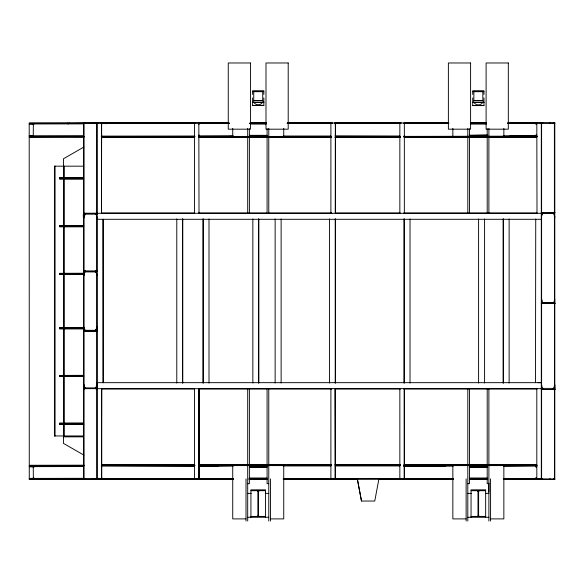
<?xml version="1.0" encoding="UTF-8"?>
<svg xmlns="http://www.w3.org/2000/svg" width="584" height="584" viewBox="0 0 584 584"><rect width="100%" height="100%" fill="white"/><g stroke="black" fill="none" stroke-linecap="round" stroke-linejoin="round"><path stroke-width="0.88" d="M101.47 479.084L101.653 388.659L101.653 479.092M199.013 477.602L198.925 479.092L198.83 388.659M198.925 479.092L199.013 388.674L199.013 479.201L233.272 478.975M335.304 213.306L335.391 122.932L335.391 213.313M335.391 477.602L335.304 479.092L335.369 388.674L335.391 479.179L330.894 478.989M335.304 479.092L335.201 388.659L335.391 479.084M404.347 479.084L404.347 388.659L404.347 479.179L399.85 478.989M488.888 492.21L488.888 483.114M554.8 122.954L554.8 479.201L536.813 479.092L537.003 478.683L536.908 479.209M541.653 301.848C542.186 301.227 541.127 298.373 541.726 299.22L542.222 302.22L542.821 302.775L553.289 302.775C554.53 301.337 553.647 305.111 553.683 302.629L553.289 303.578M542.222 388.192L542.551 389.499L542.434 388.557L542.332 389.499L541.602 389.499C542.156 388.864 541.091 384.192 541.726 385.141L542.332 389.499L542.821 388.703L542.222 388.141L541.31 389.448L554.8 389.448L554.8 384.958L554.384 385.192L554.384 389.499L542.821 389.506L542.821 388.703M554.8 217.153L554.384 216.868L554.508 212.561L553.289 212.569L553.887 213.875L553.887 212.569L554.508 212.561L554.53 217.138M553.778 303.578L554.61 299.169M553.887 388.192L553.559 389.499L553.683 388.557L553.289 388.703L553.559 389.499L554.8 389.499L553.887 388.141L553.778 389.499L553.683 388.557L554.8 384.958M97.083 328.412L96.966 326.558L95.645 331.113L83.673 331.106L83.673 326.609L85.184 331.113M97.083 386.009L96.966 384.162L95.645 388.71M228.906 123.45L198.83 123.458L199.013 123.027M199.005 465.959L217.226 465.689M97.046 328.828L97.156 326.609L96.243 329.799L96.966 331.106M97.083 385.695L97.156 384.214L96.243 387.404L96.966 387.907L96.966 388.71L95.922 388.71L95.645 387.915L96.747 387.907L97.156 388.659L96.747 384.352M542.821 303.578L542.332 302.476L542.551 303.578L541.602 303.57L542.222 303.578C542.332 300.307 541.989 305.381 542.821 302.775L553.778 302.476L554.8 303.527L541.31 303.527L542.222 302.22M542.222 389.499L542.295 388.396L553.778 388.404L554.8 389.448L553.289 388.652M553.887 212.569L553.814 213.671L553.887 212.569L553.289 213.364L542.551 213.379L541.31 217.058M194.523 466.032L101.653 465.623L194.523 465.813L101.653 465.915L101.653 467.134M503.277 478.771L537.003 478.771L536.813 479.194L536.813 388.674M553.778 212.569L553.683 213.51L553.559 212.569M541.602 216.985L541.602 212.561L542.551 212.569L542.222 213.875L542.222 212.569L541.31 212.518L542.222 213.824M83.673 384.214L83.965 388.71C85.987 388.864 84.461 385.966 83.673 388.659L541.485 388.659L541.485 213.299L83.673 213.299L84.585 214.605L83.673 217.847L83.862 214.153L84.585 214.153C82.724 208.846 82.782 225.665 85.184 213.357M95.645 270.961L95.645 271.757L96.966 271.757L95.645 271.757L95.922 270.961L96.864 270.954L96.966 271.757L85.184 271.706L83.673 270.903L84.695 271.954L83.673 275.451L83.862 271.757L84.585 271.757L84.695 270.961L85.184 270.961L85.184 271.757L83.862 271.757C83.833 266.238 83.308 281.627 84.585 272.21L83.673 270.903L97.156 270.903L96.243 272.261L97.156 275.451L97.083 273.976M96.243 330.31L95.645 330.31L95.922 331.113L96.243 330.31L95.645 330.31L95.922 331.113L96.747 331.106L96.134 331.113L96.243 330.31L96.747 330.31M96.243 387.915L95.922 388.71C96.98 387.849 94.637 388.44 96.747 387.907L96.747 388.71L96.134 388.71L96.134 387.915L95.645 387.907M83.965 331.106L84.081 330.31L85.184 330.31L84.906 331.113L83.965 331.106L83.862 330.31L84.585 329.799L83.673 331.055L97.156 331.055L96.747 326.748M96.747 271.757L96.864 270.954C95.345 270.939 95.593 272.757 97.156 270.903L96.243 272.21L96.747 275.268M84.585 387.915L84.906 388.71L84.585 387.915L85.184 387.907L84.081 387.907L83.965 388.71L84.906 388.71L84.906 387.915M101.653 134.94L101.653 136.422L194.523 136.444M101.653 388.674L101.653 479.143L101.47 478.697L194.523 478.697L97.156 478.727L101.653 479.143L101.653 477.602M199.013 134.94L199.013 136.233M335.201 136.035L335.391 134.94M536.287 123.407L536.097 124.472L536.097 122.954L507.956 123.107M536.287 466.039L536.097 465.66L536.097 467.134L536.097 465.623L503.415 465.755M69.678 123.063L69.613 123.472L97.156 123.129L95.922 123.129M199.013 124.472L199.013 123.151L229.081 123.246L198.83 123.45L228.767 123.034M378.943 478.734L374.76 501.036L361.489 501.043L357.298 478.734M83.862 217.796L84.585 214.605L83.862 214.153L83.862 213.357L83.673 217.847L84.081 217.613M84.585 272.261L83.862 271.757L84.081 270.954L84.585 270.961C84.038 272.122 85.79 271.932 84.906 270.961C82.008 269.939 84.008 280.773 84.585 272.21M96.966 326.558L96.243 329.748L96.966 330.31L83.862 330.31L84.695 330.062M96.966 384.162L96.243 387.353L97.156 388.659L95.645 387.856M101.631 465.915L101.653 465.601M83.673 388.71L84.585 387.404L83.673 384.162M84.695 213.357C84.3 214.467 85.68 214.364 84.906 213.357L84.585 214.153L84.906 213.357L97.156 213.357L96.243 214.605L97.156 217.847L96.747 217.664M84.695 271.757L84.906 270.961L84.695 271.757L85.184 271.757L83.673 270.903M83.563 478.318L29.2 478.42L32.646 478.42L33.346 477.727L33.252 466.981L29.2 466.638L83.563 466.536M84.695 331.113L84.695 330.31L85.184 330.31L84.585 330.31L84.906 331.113M95.922 331.113L95.922 330.31M258.829 490.779L257.303 490.691L259.165 490.691L258.493 491.363L258.493 515.745L259.165 516.417L257.303 516.417L258.829 516.329M257.887 516.081L258.581 516.081L257.887 516.081L257.887 491.027L258.581 491.027L257.887 491.027M478.946 490.779L477.42 490.691L479.281 490.691L478.61 491.363L478.61 515.745L479.281 516.417L477.42 516.417L478.946 516.329M478.004 516.081L478.697 516.081L478.004 516.081L478.004 491.027L478.697 491.027L478.004 491.027M84.585 214.153L85.184 214.153L84.906 213.357L84.081 213.357L83.862 214.153L84.695 214.401L83.862 214.153L96.966 214.153L96.243 214.664L97.156 213.299L95.922 214.218M96.747 388.71L96.966 387.907L96.134 387.659L97.156 388.659L95.922 387.791L96.966 387.907L83.862 387.907L84.695 387.659L83.673 388.659L85.184 387.856M96.864 213.357L95.922 213.357L95.645 214.16L96.243 214.153L96.747 214.153L95.645 214.153L95.645 213.357M101.653 124.472L101.653 122.939L96.134 123.129M228.694 123.122L198.83 123.37L199.013 122.939L194.523 122.932L194.523 213.313M335.391 122.939L335.391 124.472M199.013 465.601L199.013 467.134M404.157 123.355L404.347 122.932L404.347 213.306M335.201 466.01L335.391 465.601M536.813 136.422L537.003 136.014M404.157 466.105L404.347 465.601M553.887 302.22L554.8 303.527L553.289 302.724L553.559 303.578L554.384 303.57L554.508 299.052M85.184 330.252L83.673 331.055L84.585 329.748M554.8 217.014L553.887 213.824L554.8 212.518L541.31 212.518L542.332 213.561M98.462 478.23L97.156 479.143L97.156 122.932L98.207 122.932M332.201 478.267L331.697 478.989L330.894 478.771M401.157 478.267L400.653 478.989L399.85 478.771M101.47 123.37L194.523 122.961L194.333 123.531L194.523 123.122L100.959 123.122M229.059 123.231L198.83 123.45L228.767 123.063M399.85 122.99L335.201 123.407L399.85 122.961L400.653 123.443M233.272 465.674L198.83 466.069L217.971 466.105M536.097 136.291L536.097 134.94L536.097 136.291L517.147 136.233M536.287 136.035L503.415 136.386M516.949 136.101L537.003 136.101L403.683 136.422M536.097 478.953L536.097 477.602L536.097 478.953L503.474 479.019M199.013 465.813L217.832 465.879M504.036 478.989L537.003 478.792M553.887 213.824L554.8 212.518L553.289 213.313L542.434 213.51L542.222 212.569L542.295 213.671L542.551 212.569L542.821 213.364L541.31 212.518L542.551 213.379M542.821 302.724L541.31 303.527L542.332 302.476M542.821 388.652L541.31 389.448L542.332 388.404M404.296 123.326L448.76 123.093M404.296 465.959L445.118 465.755M554.384 299.263L554.8 299.03M29.273 479.216L29.2 123.122L97.156 122.99M97.156 213.299L95.922 214.167L96.966 214.153M83.673 331.055L84.906 330.186L84.081 330.31M83.673 388.659L84.906 387.791L84.081 387.907M553.289 213.313L554.8 212.518M541.31 303.527L542.551 302.658M541.31 389.448L542.551 388.586M83.899 147.022L63.437 158.782L63.437 443.358L83.899 455.119M33.252 478.07L33.909 477.727M554.8 389.506L554.53 385.111M538.419 478.581L536.842 478.895L538.28 478.515M257.639 516.329L258.581 516.081M477.756 516.329L478.697 516.081M542.821 479.201L536.813 479.011L538.411 478.646M365.248 123.428L366.088 123.246L365.248 123.056L366.088 123.465L366.088 123.049M536.842 478.895L538.55 478.53M192.881 478.632C194.406 479.428 194.472 478.369 194.523 479.274L233.615 478.989M487.202 134.94L469.499 135.327L487.202 135.327M538.098 382.702L541.485 382.666L97.156 382.666M267.085 466.536L249.383 466.74L267.085 466.74L249.383 467.134L267.085 467.134M84.695 214.16L85.184 214.153M85.184 387.907L84.695 387.915L84.695 388.71M404.296 465.988L453.293 465.696M96.243 123.129L96.747 123.129L96.776 213.445M331.763 122.932L330.894 122.939L330.894 213.313L331.763 213.313M334.712 123.056L400.719 122.932L399.85 122.939L399.85 213.313L400.653 213.313M536.813 479.011L541.31 479.201L541.31 122.932L536.813 122.932L537.003 213.306M554.428 123.049L553.559 123.049M199.013 136.444L233.272 136.313L229.658 136.342M84.585 271.757L85.184 271.757M553.559 303.578L554.8 303.57M195.319 479.084L194.523 479.084L195.384 479.092M203.75 479.216L202.947 479.209M211.079 479.223L211.941 479.209L211.145 479.216M331.697 479.084L330.894 479.084L331.763 479.092M414.698 479.216L413.895 479.209M540.448 479.092L541.31 479.084M503.415 479.084L536.097 478.916M540.514 479.201L542.551 479.114M553.887 479.114L554.508 479.106L554.384 122.954M554.384 479.201L553.778 479.114L554.8 479.114L553.289 479.114M101.485 123.005L106.011 122.99L106.011 123.844M101.653 123.37L194.523 123.253M228.767 123.297L199.013 123.37L228.767 123.326M413.895 123.071L414.947 123.071M83.563 123.874L29.2 123.969L32.646 123.969L33.346 124.669L33.252 135.408L29.2 135.758L83.563 135.656M507.956 123.319L536.097 122.961M507.956 123.355L536.097 123.282L507.956 123.188M101.653 136.152L194.523 136.035M233.272 136.072L199.013 136.152L233.272 136.225M29.2 136.605L84.257 136.51M335.391 136.152L399.85 136.035M29.894 136.605L29.894 137.028L84.257 136.926M503.415 136.116L536.097 136.035L509.774 136.13M54.429 166.177L55.057 166.177L55.057 435.956L54.429 435.956L54.429 166.177L64.328 166.177L64.328 435.956L54.429 435.956M59.575 177.784L83.673 177.748L59.575 177.784L59.575 178.908L83.673 178.908M59.575 178.908L83.673 178.872M101.47 122.932L101.47 213.313L101.653 122.932M199.013 213.306L198.83 122.939M59.575 225.577L83.673 225.541L59.575 225.577L59.575 226.702L83.673 226.702L59.575 226.702M59.575 273.378L83.673 273.341L59.575 273.378L59.575 274.502L83.673 274.502L59.575 274.502M83.673 328.763L59.575 328.763L59.575 327.639L83.673 327.602M59.575 328.763L83.673 328.726M59.575 375.432L83.673 375.395L59.575 375.432L59.575 376.556L83.673 376.556M59.575 376.556L83.673 376.519M330.894 479.143L330.894 388.659L331.763 388.674M400.719 388.659L399.85 388.659L400.653 388.659L399.85 388.674L399.85 479.143M59.575 423.225L83.673 423.196L59.575 423.225L59.575 424.349L83.673 424.356L59.575 424.349M29.894 465.784L29.894 465.36L84.257 465.258M29.2 465.784L84.257 465.682M60.707 465.74L83.359 465.696M199.013 466.069L233.272 465.952M503.415 465.995L536.097 465.623M233.272 478.734L197.407 478.581M97.156 479.092L98.207 479.092M335.391 478.814L399.85 478.697L378.972 478.771M335.391 478.851L358.087 478.807M207.634 479.223L207.473 479.209M348.327 479.223L349.378 479.223M503.415 478.814L536.097 478.697M252.617 91.17L263.851 91.17M472.733 91.17L483.968 91.17M253.741 91.673L262.727 91.673M473.858 91.681L482.844 91.681M253.741 100.477L262.727 100.477M473.858 100.477L482.844 100.477M252.617 102.237L263.851 102.237M472.733 102.237L483.968 102.237M252.617 102.412L263.851 102.412M472.733 102.412L483.968 102.412M252.617 105.39L263.851 105.39M472.733 105.485L483.968 105.485M83.673 123.129L84.906 123.129L83.673 123.129L83.673 478.938L98.462 479.084M332.201 122.932L330.894 122.932L331.946 122.932M400.653 122.932L399.85 122.932L401.157 122.932M542.821 122.961L541.31 122.99L542.332 123.049M553.289 122.961L554.8 123.049L507.679 123.049M97.156 122.932L229.059 123.027M250.003 123.027L266.392 123.049M287.335 123.027L448.775 122.99M470.346 123.027L486.319 122.961M97.367 123.136L29.273 123.136M199.071 123.056L228.205 123.078M250.054 123.056L266.435 123.093M287.379 123.056L331.077 123.129M448.512 123.195L403.902 123.056L448.76 123.348M470.361 123.056L485.837 123.217L470.346 123.085M507.708 123.392L537.003 123.45L507.854 123.428M540.003 122.932L554.8 123.049L553.778 122.961M101.536 123.443L190.026 122.99M266.392 123.231L249.996 123.26L266.428 123.275M287.328 123.231L331.04 123.231M334.676 123.195L400.237 123.231M540.514 122.932L542.551 123.049M101.711 123.399L194.523 123.399M266.392 123.326L249.843 123.414L266.435 123.465M287.197 123.392L331.843 123.385M334.566 123.363L400.266 123.355M403.807 123.319L448.534 123.363M470.31 123.275L486.319 123.37M507.664 123.246L537.003 123.465L536.813 122.939M287.211 123.436L331.858 123.428M334.588 123.428L400.274 123.443M403.836 123.414L448.585 123.45M250.266 124.078L266.202 124.078M470.383 124.078L486.319 124.078M33.346 124.669L33.909 124.669M249.383 135.327L267.085 135.327M283.174 136.035L330.894 136.035M101.222 136.422L195.056 136.422M198.706 136.422L331.712 136.422M335.355 136.422L400.04 136.422M73.438 136.554L83.454 136.554M219.752 136.452L233.272 136.452M249.383 136.444L267.085 136.444M283.174 136.444L330.894 136.444M399.85 136.444L335.369 136.13M404.157 136.035L404.347 136.422L453.308 136.444M469.499 136.444L487.202 136.444M516.716 136.481L536.813 136.517M73.547 136.605L83.556 136.605M516.716 136.766L536.754 136.766M29.894 137.028L83.556 137.028M101.718 136.992L194.786 136.992M198.436 136.992L266.866 136.992M268.691 136.992L331.654 136.992M335.304 136.992L400.084 136.992M403.734 136.992L537.112 136.904M101.368 137.269L194.421 137.269M198.983 137.269L331.267 137.269M334.917 137.269L400.602 137.269M404.252 137.269L536.535 137.269M63.437 166.177L83.424 166.177M101.718 213.014L194.786 213.014M198.436 213.014L266.866 213.014M268.691 213.014L331.654 213.014M335.304 213.014L400.084 213.014M403.734 213.014L536.944 213.014M97.156 219.299L541.485 219.299M96.966 271.757L83.862 271.757L84.695 272.005L84.906 270.961M554.384 303.665L554.8 303.665L554.61 299.081M83.673 327.639L59.575 327.639M101.718 388.973L194.786 388.973M198.436 388.973L266.866 388.973M268.691 388.973L331.654 388.973M335.304 388.973L400.084 388.973M403.734 388.973L536.944 388.973M63.437 435.956L83.417 435.956M63.437 436.847L83.41 436.847M101.368 464.754L194.421 464.754M198.983 464.754L331.267 464.754M334.917 464.754L400.602 464.754M404.252 464.754L536.535 464.754M101.718 465.032L194.786 465.032M198.436 465.032L266.866 465.032M268.691 465.032L331.654 465.032M335.304 465.032L400.084 465.032M403.734 465.032L536.944 465.032M198.509 465.2L217.671 465.207M403.821 465.258L444.877 465.273M29.894 465.36L83.556 465.36M198.794 465.375L217.927 465.375M403.756 465.375L445.665 465.375M101.222 465.601L195.056 465.601M198.706 465.601L331.712 465.601M335.355 465.601L400.04 465.601M403.683 465.601L536.689 465.601M67.97 465.725L83.454 465.725M403.88 465.689L444.855 465.689M403.873 465.798L453.293 465.988M249.383 465.915L267.085 465.915M283.174 465.915L330.894 465.915M335.391 465.915L399.85 465.915M403.88 465.959L445.125 466.01M403.924 466.105L444.942 466.105M487.202 466.032L469.499 466.032L487.202 465.813L469.499 465.623M469.499 466.74L487.202 466.74L469.499 467.134L487.202 467.134M33.346 467.331L33.909 467.331L33.252 466.981M249.383 477.989L267.085 477.989M469.499 477.989L487.202 477.989M84.906 478.938L83.673 478.938L85.184 478.938M233.469 478.771L198.83 478.683L199.013 479.201M248.959 478.771L267.195 478.771M283.174 478.697L357.43 478.771M378.396 478.771L453.14 478.771M469.551 478.771L487.779 478.771M91.535 478.844L190.026 478.844L190.026 479.274M195.428 478.916L199.071 478.916M195.83 479.092L194.523 479.092L195.567 479.084M249.091 478.989L267.304 478.989M283.693 478.989L357.444 478.989M378.388 478.989L453.045 478.989M469.434 478.989L487.647 478.989M540.003 479.084L542.434 479.15M97.156 479.143L233.615 479.179M249.383 479.143L267.085 479.143M283.174 479.143L453.308 479.143M487.202 479.143L469.499 479.143L487.655 479.209M233.666 479.209L29.2 479.274L106.011 479.143L106.011 478.296M249.091 479.187L267.348 479.209M283.693 479.187L357.474 479.209M378.388 479.187L453.06 479.209M553.559 479.201L554.8 479.201L504.036 479.187L537.003 479.201M247.696 483.683L249.383 483.683L249.383 388.659M268.771 483.683L267.085 483.683L267.085 388.659M467.813 483.683L469.499 483.683L469.499 388.659M488.888 483.683L487.202 483.683L487.202 388.659M250.93 490.691L265.537 490.691M471.047 490.691L485.654 490.691M247.696 493.378L251.208 493.378M265.26 493.378L268.771 493.378M467.813 493.378L471.324 493.378M485.377 493.378L488.888 493.378M250.93 516.417L265.537 516.417M471.047 516.417L485.654 516.417M247.696 517.271L268.771 517.271M467.813 517.271L488.888 517.271M246.01 518.899L232.731 518.899L232.731 465.609M270.458 518.899L283.736 518.899L283.736 465.609M466.127 518.899L452.848 518.899L452.848 465.609M490.575 518.899L503.853 518.899L503.853 465.609M542.332 122.961L541.602 122.954L541.602 213.131M399.85 122.932L400.901 122.932M553.778 123.049L554.8 123.049M194.523 122.932L195.567 122.932M349.378 123.071L348.327 123.056L349.195 123.071M203.998 123.071L202.947 123.056L203.816 123.071M210.897 123.071L211.941 123.071L211.079 123.056M287.386 123.29L331.113 123.319M334.756 123.319L400.354 123.363M403.997 123.363L448.636 123.392M470.5 123.407L486.319 123.158L470.383 122.968M330.894 388.659L331.697 388.659M503.415 465.842L536.097 465.915M540.266 479.092L541.31 479.209M197.421 478.646L233.272 478.924M410.245 479.077L453.045 479.114M469.434 479.128L487.647 479.143M97.156 478.938L96.134 478.938L96.864 478.938L96.835 387.703M330.894 479.084L331.946 479.092M210.897 479.223L211.941 479.223M84.695 478.938L83.965 478.938L83.965 387.703M541.602 123.049L542.222 123.049M84.585 123.129L83.965 123.129L83.965 385.878M469.499 136.035L487.202 136.072M249.383 136.035L267.085 136.072M96.243 214.153L95.645 214.153L96.134 214.16L96.243 213.357L96.243 214.153L95.922 213.357M96.243 271.757L95.645 271.757L96.134 271.757L96.134 270.961L96.243 271.757L95.922 270.961L95.922 271.757L97.156 270.903L96.243 272.261M541.602 389.499L542.551 389.499M487.202 478.734L469.499 478.697L487.202 478.771M542.222 479.201L541.602 479.106L541.602 388.929M267.085 478.734L249.383 478.697L267.085 478.771M250.266 123.253L266.202 123.326M198.991 478.822L233.264 479.055M404.325 388.674L404.347 479.179L400.653 478.771M330.894 123.319L331.697 123.217M402.741 478.544L404.347 479.143M333.785 478.544L335.201 478.697M197.407 478.544L198.83 478.697M197.282 478.53L198.991 478.895L197.553 478.515M477.756 490.779L478.697 491.027M257.639 490.779L258.581 491.027M535.973 123.246L536.813 123.465M407.924 123.246L408.771 123.465L408.771 123.049M322.565 123.246L323.405 123.465L323.405 123.049M96.966 330.31L96.134 330.062L97.156 331.055L95.645 330.252L97.156 331.055M554.384 216.876L554.8 217.066M96.747 275.21L97.156 275.4M84.695 214.35L83.673 213.299L85.184 214.102M553.559 302.658L554.8 303.527M553.559 388.586L554.8 389.448M83.673 213.299L84.906 214.167M536.813 465.689L537.003 466.105L536.813 465.601M535.491 382.666L535.74 219.058M68.277 123.918L67.97 123.063L67.97 123.918M357.335 478.902L361.489 501.036M335.369 478.8L335.391 479.179L331.697 478.771M553.814 302.468L553.887 303.578M553.814 388.396L553.887 389.499M96.776 217.095L96.798 271.837M96.798 274.575L96.813 328.405M96.813 331.143L96.835 385.878M553.289 388.703L553.289 389.506M542.821 212.569L542.821 213.364M541.602 216.773L541.602 299.665M541.602 303.308L541.602 385.287M535.973 123.049L535.973 123.465M509.131 218.927L509.131 383.038M503.853 128.4L503.853 136.444M503.393 218.927L503.393 383.038M503.138 218.927L503.138 383.038M490.575 478.887L490.575 521.023M488.888 128.436L488.888 213.313M488.888 388.659L488.888 521.023M487.202 128.714L487.202 213.313M485.654 517.271L485.654 489.837L471.047 489.837L471.047 517.271M484.589 218.927L484.589 383.038M483.968 94.455L483.968 90.995L472.733 90.995L472.733 94.455M483.968 97.915L483.968 105.602L472.733 105.602L472.733 97.915M478.595 218.927L478.595 383.038M469.499 128.714L469.499 213.313M467.813 128.436L467.813 213.313M467.813 388.659L467.813 521.023M466.127 478.887L466.127 521.023M452.848 128.4L452.848 136.444M410.026 218.927L410.026 383.038M407.924 123.049L407.924 123.465M404.281 218.927L404.281 383.038M404.033 218.927L404.033 383.038M335.464 218.927L335.464 383.038M335.216 218.927L335.216 383.038M329.471 218.927L329.471 383.038M322.565 123.049L322.565 123.465M283.736 128.4L283.736 136.444M281.13 218.927L281.13 383.038M275.137 218.927L275.137 383.038M270.458 478.887L270.458 521.023M268.771 128.436L268.771 213.313M268.771 388.659L268.771 521.023M267.085 128.714L267.085 213.313M265.537 517.271L265.537 489.837L250.93 489.837L250.93 517.271M263.851 94.455L263.851 91.002L252.617 91.002L252.617 94.455M263.851 97.915L263.851 105.507L252.617 105.507L252.617 97.915M258.836 218.927L258.836 383.038M258.588 218.927L258.588 383.038M252.843 218.927L252.843 383.038M249.383 128.714L249.383 213.313M247.696 128.436L247.696 213.313M247.696 388.659L247.696 521.023M246.01 478.887L246.01 521.023M232.731 128.4L232.731 136.444M209.006 218.927L209.006 383.038M203.261 218.927L203.261 383.038M203.013 218.927L203.013 383.038M195.363 478.836L195.363 479.209M194.523 388.659L194.523 479.274M182.777 218.927L182.777 383.038M182.522 218.927L182.522 383.038M176.784 218.927L176.784 383.038M96.134 330.31L96.134 331.113M84.585 330.31L84.585 331.113M84.081 213.357L84.081 214.153M84.081 270.954L84.081 271.757M262.939 101.718A5.088 5.088 0 0 1 253.529 101.718M483.056 101.813A5.088 5.088 0 0 1 473.646 101.813M103.156 382.666L103.083 219.226L103.156 382.673M400.719 479.084L399.85 479.084L400.719 479.092M542.01 122.998L541.31 122.998L542.01 122.99M331.697 213.313L330.894 213.313L331.697 213.306M250.478 62.977L228.264 62.977L228.264 129.181L250.478 129.181L250.478 62.977M288.204 62.977L265.99 62.977L265.99 129.181L288.204 129.181L288.204 62.977M470.594 62.977L448.381 62.977L448.381 129.181L470.594 129.181L470.594 62.977M508.321 62.977L486.107 62.977L486.107 129.181L508.321 129.181L508.321 62.977M262.727 91.484L253.741 91.484L253.741 100.667L262.727 100.667L262.727 91.484M482.844 91.484L473.858 91.484L473.858 100.667L482.844 100.667L482.844 91.484M550.208 122.998L549.602 122.998L550.208 122.998M550.208 479.15L549.602 479.15L550.208 479.15"/></g></svg>
